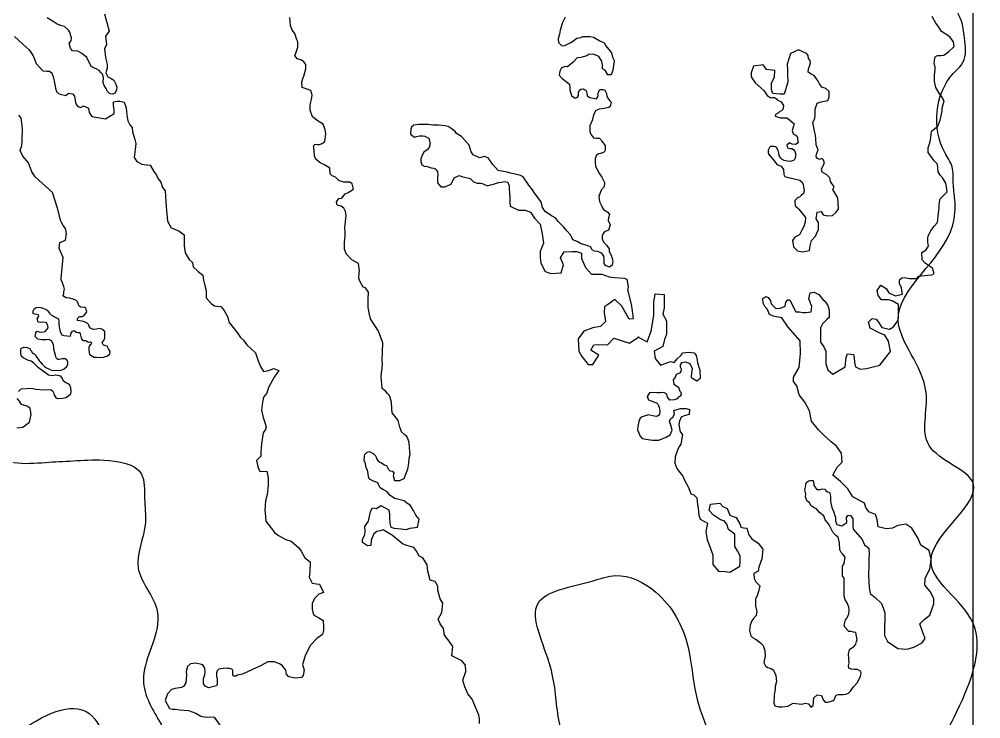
# Model space of a CAD drawing. Header units: millimetres. Extents: x 0 to 6558, y 60 to 10727.
# Drawn here: x 1893.5 to 2182.3, y 8900.6 to 9110.6 of the extents above; entities that cross this region are included whole.
import ezdxf

# ---------------------------------------------------------------- set-up
doc = ezdxf.new("R2010")
doc.units = ezdxf.units.MM
doc.layers.add('0 LAGUNA', color=140, linetype='Continuous', lineweight=30)
doc.layers.add('0 SIG - PARCELAS', color=252, linetype='Continuous', lineweight=18)
doc.layers.add('0 SIG - CHACRAS', color=253, linetype='Continuous')

msp = doc.modelspace()

# ---------------------------------------------------------------- linework, layer by layer
at = {"layer": '0 LAGUNA'}
for points in [[(1919.065, 9112.256), (1920.533, 9106.994), (1919.411, 9105.528), (1919.67, 9103.026), (1919.065, 9101.732), (1919.434, 9099.129), (1919.852, 9097.543), (1919.935, 9096.875), (1919.935, 9095.874), (1919.476, 9094.497), (1919.476, 9094.497), (1920.11, 9093.299), (1921.15, 9092.817), (1921.581, 9092.538), (1921.886, 9092.26), (1922.216, 9091.677), (1922.545, 9091.119), (1922.774, 9090.233), (1922.748, 9089.422), (1922.393, 9088.687), (1922.266, 9088.408), (1921.581, 9088.079), (1920.897, 9088.205), (1920.541, 9088.408), (1919.933, 9089.016), (1919.628, 9089.827), (1919.045, 9090.689), (1918.715, 9091.576), (1918.791, 9093.071), (1918.512, 9094.059), (1918.512, 9094.059), (1918.03, 9094.616), (1917.497, 9095.199), (1916.813, 9095.655), (1916.153, 9095.934), (1915.113, 9096.365), (1913.788, 9099.086), (1912.219, 9100.369), (1911.077, 9100.975), (1909.508, 9101.117), (1908.901, 9101.937), (1908.492, 9103.415), (1909.134, 9104.128), (1909.17, 9104.912), (1908.671, 9106.729), (1908.35, 9107.335), (1907.101, 9108.369), (1906.281, 9108.654), (1904.854, 9109.153), (1903.962, 9109.687), (1901.929, 9111.041)], [(2031.751, 8899.102), (2031.751, 8900.573), (2031.575, 8901.632), (2029.523, 8906.477), (2028.223, 8908.013), (2027.277, 8910.139), (2026.686, 8912.146), (2027.632, 8914.745), (2027.513, 8916.634), (2026.449, 8917.933), (2023.376, 8919.469), (2023.723, 8922.227), (2022.659, 8923.881), (2021.24, 8925.652), (2020.885, 8927.66), (2019.94, 8929.077), (2019.349, 8930.494), (2020.413, 8932.502), (2020.76, 8935.233), (2019.928, 8936.583), (2019.928, 8936.583), (2019.2, 8939.18), (2019.2, 8940.427), (2018.368, 8941.777), (2016.913, 8942.192), (2016.913, 8942.192), (2016.185, 8944.893), (2015.977, 8946.763), (2014.729, 8948.84), (2013.481, 8949.463), (2012.857, 8950.814), (2012.026, 8951.956), (2009.946, 8952.579), (2008.595, 8953.099), (2008.595, 8953.099), (2005.579, 8955.592), (2002.794, 8957.248), (2001.847, 8956.957), (2000.9, 8956.812), (1999.953, 8956.084), (1999.953, 8956.084), (1999.151, 8954.192), (1999.151, 8954.192), (1999.078, 8952.59), (1998.131, 8952.445), (1998.131, 8952.445), (1996.601, 8953.537), (1996.601, 8954.483), (1997.33, 8955.793), (1997.403, 8957.03), (1997.33, 8958.34), (1998.35, 8959.941), (1998.787, 8961.834), (1999.006, 8962.78), (1999.006, 8962.78), (1999.588, 8963.872), (2000.754, 8963.726), (2000.754, 8963.726), (2002.066, 8964.599), (2003.377, 8963.944), (2003.377, 8963.944), (2004.47, 8963.289), (2004.688, 8961.979), (2004.688, 8960.888), (2004.688, 8960.888), (2004.761, 8959.286), (2005.125, 8958.049), (2006.073, 8957.831), (2008.112, 8957.612), (2009.715, 8957.394), (2010.954, 8957.831), (2013.067, 8958.122), (2013.067, 8958.122), (2013.649, 8960.451), (2012.629, 8961.688), (2011.901, 8963.071), (2010.954, 8964.745), (2009.934, 8965.254), (2009.06, 8965.982), (2006.284, 8966.659), (2004.889, 8967.624), (2003.995, 8968.732), (2002.851, 8969.303), (2001.885, 8969.875), (2001.599, 8970.518), (2001.205, 8971.376), (2000.526, 8971.733), (1999.917, 8971.912), (1998.701, 8972.519), (1998.701, 8972.519), (1998.415, 8973.234), (1998.308, 8974.163), (1998.057, 8975.235), (1997.7, 8975.95), (1997.478, 8977.2), (1997.127, 8978.076), (1997.127, 8978.602), (1997.152, 8979.028), (1997.177, 8979.503), (1997.328, 8979.879), (1997.679, 8980.355), (1997.979, 8980.605), (1998.506, 8980.78), (1999.132, 8980.58), (1999.809, 8980.205), (2000.586, 8979.403), (2000.912, 8978.527), (2001.288, 8978.001), (2001.789, 8977.651), (2002.09, 8977.525), (2003.231, 8976.821), (2003.76, 8976.645), (2004.077, 8975.976), (2004.395, 8975.378), (2004.817, 8975.026), (2005.593, 8974.885), (2005.593, 8974.885), (2005.981, 8974.286), (2005.804, 8973.617), (2005.804, 8973.617), (2006.227, 8972.139), (2006.897, 8972.103), (2007.849, 8972.139), (2008.413, 8972.385), (2009.117, 8972.667), (2009.399, 8973.512), (2010.163, 8975.541), (2010.476, 8977.276), (2010.58, 8978.837), (2010.857, 8979.947), (2010.753, 8981.89), (2010.649, 8983.555), (2010.337, 8984.457), (2009.885, 8985.325), (2009.225, 8985.914), (2008.288, 8986.712), (2007.975, 8987.58), (2007.836, 8988.169), (2007.319, 8990.139), (2006.292, 8991.473), (2005.539, 8992.396), (2005.368, 8993.763), (2005.265, 8995.609), (2004.889, 8997.045), (2004.581, 8997.763), (2004.102, 8998.207), (2003.52, 8998.891), (2002.528, 8999.711), (2002.528, 8999.711), (2002.223, 9003.318), (2002.29, 9004.43), (2002.493, 9005.845), (2002.56, 9007.327), (2002.459, 9008.169), (2002.687, 9013.401), (2001.359, 9016.904), (1999.021, 9020.619), (1998.649, 9021.945), (1998.272, 9024.058), (1998.319, 9026.579), (1998.412, 9028.679), (1997.524, 9029.986), (1996.777, 9030.126), (1995.842, 9031.806), (1995.515, 9032.786), (1995.562, 9034.56), (1995.702, 9035.074), (1995.342, 9037.275), (1993.37, 9038.391), (1993.37, 9038.391), (1991.728, 9040.163), (1991.136, 9041.542), (1991.136, 9043.642), (1991.399, 9045.611), (1991.399, 9046.662), (1991.334, 9047.843), (1991.527, 9049.84), (1991.656, 9051.715), (1991.462, 9052.88), (1991.009, 9053.85), (1990.167, 9054.432), (1989.002, 9054.82), (1988.743, 9055.79), (1988.743, 9055.79), (1989.52, 9056.825), (1990.361, 9056.89), (1990.361, 9056.89), (1991.397, 9058.183), (1992.239, 9058.571), (1993.858, 9059.541), (1993.858, 9059.541), (1993.534, 9061.223), (1993.534, 9061.223), (1992.757, 9061.676), (1991.915, 9061.676), (1990.944, 9061.676), (1990.944, 9061.676), (1989.552, 9062.05), (1988.509, 9063.183), (1987.511, 9063.591), (1986.876, 9064.18), (1986.74, 9065.902), (1985.197, 9066.899), (1985.197, 9066.899), (1983.923, 9067.475), (1982.716, 9068.527), (1982.211, 9069.404), (1982.048, 9071.359), (1981.828, 9072.371), (1982.312, 9073.119), (1983.105, 9073.031), (1983.722, 9072.987), (1984.514, 9073.251), (1985.263, 9073.867), (1985.395, 9074.615), (1985.616, 9076.199), (1985.395, 9077.431), (1984.779, 9079.059), (1983.261, 9079.987), (1981.532, 9081.334), (1980.841, 9083.303), (1980.875, 9084.857), (1981.325, 9086.481), (1981.498, 9087.828), (1981.048, 9089.175), (1979.665, 9089.659), (1978.505, 9090.065), (1978.39, 9091.849), (1978.633, 9092.852), (1978.967, 9093.52), (1979.606, 9095.708), (1979.606, 9097.014), (1978.998, 9097.774), (1978.298, 9098.26), (1976.991, 9098.746), (1976.294, 9099.742), (1976.529, 9100.424), (1977.188, 9102.186), (1977.141, 9103.808), (1976.882, 9104.396), (1976.291, 9106.354), (1975.488, 9107.298), (1974.921, 9108.713), (1974.732, 9111.071)], [(2057.435, 9111.24), (2056.698, 9109.598), (2056.698, 9109.598), (2055.979, 9107.325), (2055.7, 9106.098), (2055.7, 9106.098), (2055.309, 9104.704), (2055.477, 9103.588), (2055.477, 9103.588), (2056.482, 9102.64), (2057.375, 9102.751), (2058.715, 9103.421), (2059.329, 9103.7), (2060.948, 9104.871), (2062.121, 9105.094), (2062.735, 9105.373), (2063.907, 9105.429), (2064.857, 9105.373), (2065.917, 9105.261), (2067.872, 9104.146), (2069.156, 9103.532), (2069.658, 9102.584), (2071.336, 9100.539), (2071.682, 9099.202), (2072.157, 9098.166), (2072.114, 9097.346), (2071.898, 9096.009), (2071.768, 9095.319), (2071.509, 9094.37), (2071.164, 9093.895), (2071.164, 9093.895), (2070.3, 9093.938), (2069.523, 9095.06), (2068.702, 9095.707), (2068.616, 9096.786), (2068.486, 9098.037), (2067.536, 9099.374), (2067.536, 9099.374), (2066.154, 9099.978), (2065.549, 9100.064), (2064.556, 9100.021), (2063.951, 9099.59), (2062.828, 9099.331), (2062.181, 9099.115), (2061.058, 9098.986), (2061.058, 9098.986), (2059.892, 9097.692), (2059.892, 9097.692), (2058.121, 9096.354), (2057.516, 9096.397), (2056.307, 9096.052), (2055.832, 9094.973), (2055.616, 9093.852), (2056.48, 9092.859), (2058.769, 9091.09), (2058.812, 9090.055), (2058.812, 9089.451), (2059.32, 9087.687), (2059.917, 9087.234), (2060.267, 9087.029), (2060.781, 9086.988), (2061.172, 9087.234), (2061.461, 9087.666), (2061.481, 9088.633), (2061.481, 9088.633), (2061.749, 9089.291), (2061.749, 9089.291), (2062.161, 9089.62), (2062.861, 9089.661), (2063.375, 9089.373), (2063.643, 9089.271), (2063.828, 9088.9), (2063.931, 9088.345), (2064.055, 9087.831), (2064.075, 9087.564), (2064.858, 9087.07), (2066.855, 9086.679), (2067.019, 9087.008), (2067.39, 9087.666), (2067.308, 9088.119), (2067.802, 9089.394), (2068.11, 9089.538), (2068.811, 9089.538), (2069.407, 9089.271), (2069.881, 9088.304), (2070.005, 9087.543), (2070.444, 9086.6), (2070.878, 9086.137), (2071.284, 9085.732), (2070.994, 9084.373), (2070.589, 9084.142), (2069.141, 9083.766), (2067.694, 9083.621), (2066.622, 9083.245), (2065.985, 9081.944), (2065.985, 9081.944), (2065.551, 9080.15), (2064.903, 9078.56), (2064.82, 9076.737), (2065.349, 9075.826), (2065.92, 9075.028), (2066.804, 9074.886), (2067.746, 9074.857), (2068.202, 9074.458), (2068.316, 9074.059), (2069.43, 9072.651), (2069.43, 9071.363), (2069.394, 9070.97), (2068.928, 9070.54), (2068.069, 9070.29), (2067.46, 9070.218), (2066.816, 9069.753), (2066.458, 9068.752), (2066.422, 9067.714), (2066.529, 9066.391), (2067.751, 9064.198), (2068.502, 9063.21), (2069.214, 9061.552), (2069.134, 9060.249), (2068.225, 9059.261), (2067.514, 9057.366), (2067.79, 9055.905), (2068.265, 9054.838), (2068.66, 9053.93), (2068.937, 9053.496), (2070.264, 9052.701), (2070.809, 9051.923), (2070.459, 9050.989), (2070.342, 9050.055), (2070.731, 9049.355), (2071.004, 9048.888), (2070.42, 9047.293), (2070.42, 9047.293), (2069.251, 9046.748), (2068.862, 9046.242), (2068.589, 9045.581), (2068.537, 9044.616), (2069.133, 9043.485), (2069.133, 9043.485), (2069.907, 9042.771), (2069.907, 9042.771), (2069.907, 9042.771), (2070.682, 9041.699), (2070.682, 9040.866), (2071.218, 9039.794), (2071.576, 9038.723), (2071.754, 9038.009), (2071.516, 9036.759), (2071.516, 9036.759), (2070.801, 9036.163), (2069.55, 9036.64), (2069.192, 9037.294), (2069.192, 9038.604), (2069.073, 9039.437), (2068.477, 9040.39), (2068.477, 9040.39), (2067.166, 9040.866), (2066.272, 9040.985), (2065.558, 9041.402), (2065.081, 9042.235), (2064.008, 9042.711), (2063.293, 9042.89), (2062.042, 9043.306), (2061.089, 9043.842), (2059.778, 9044.318), (2059.48, 9045.092), (2059.003, 9045.866), (2057.99, 9047.056), (2057.097, 9048.187), (2057.097, 9048.187), (2055.334, 9049.865), (2054.688, 9050.862), (2053.396, 9051.566), (2051.4, 9052.856), (2050.637, 9054.088), (2050.226, 9055.789), (2048.347, 9058.311), (2047.643, 9059.366), (2046.586, 9060.774), (2044.824, 9063.296), (2044.002, 9063.707), (2042.417, 9064.117), (2041.126, 9064.352), (2040.069, 9064.645), (2037.306, 9065.162), (2035.737, 9066.976), (2035.737, 9066.976), (2034.333, 9068.956), (2033.26, 9069.368), (2031.691, 9068.956), (2029.792, 9069.863), (2029.214, 9070.77), (2028.637, 9072.75), (2027.811, 9073.657), (2026.271, 9075.427), (2024.822, 9076.335), (2024.396, 9076.874), (2023.175, 9077.754), (2022.351, 9078.406), (2021.442, 9078.576), (2019.426, 9078.832), (2017.693, 9078.832), (2016.273, 9078.945), (2014.626, 9078.945), (2013.546, 9078.945), (2012.041, 9078.832), (2011.303, 9078.151), (2011.104, 9077.583), (2010.96, 9076.112), (2012.191, 9075.226), (2012.757, 9075.374), (2013.668, 9075.62), (2014.677, 9075.62), (2015.317, 9075.472), (2016.055, 9075.054), (2016.547, 9074.857), (2016.843, 9073.554), (2016.843, 9072.792), (2016.646, 9072.103), (2016.08, 9071.464), (2014.926, 9070.57), (2014.383, 9069.484), (2014.136, 9068.694), (2014.086, 9067.757), (2014.383, 9066.868), (2015.123, 9066.523), (2016.013, 9066.375), (2017.198, 9066.029), (2017.89, 9065.931), (2018.433, 9065.733), (2019.076, 9064.894), (2019.076, 9064.894), (2019.224, 9063.858), (2019.125, 9063.167), (2019.076, 9061.489), (2020.162, 9060.255), (2021.348, 9060.255), (2023.225, 9061.094), (2024.115, 9063.019), (2025.596, 9063.66), (2026.436, 9063.414), (2028.964, 9062.737), (2029.889, 9061.764), (2031.009, 9061.424), (2032.128, 9061.375), (2032.858, 9061.181), (2034.124, 9060.549), (2035.049, 9060.841), (2035.584, 9060.938), (2037.385, 9061.619), (2038.213, 9061.667), (2039.284, 9061.862), (2040.257, 9061.667), (2040.647, 9060.597), (2040.647, 9059.673), (2040.798, 9057.12), (2040.798, 9055.698), (2040.907, 9054.495), (2040.907, 9054.495), (2043.424, 9053.293), (2043.424, 9053.293), (2045.394, 9053.293), (2047.036, 9052.637), (2047.036, 9052.637), (2048.24, 9050.887), (2048.24, 9050.887), (2049.991, 9049.028), (2050.539, 9046.185), (2050.976, 9043.343), (2049.991, 9040.828), (2049.991, 9039.078), (2050.101, 9037.329), (2050.101, 9037.329), (2051.414, 9034.814), (2053.165, 9034.267), (2053.165, 9034.267), (2056.23, 9034.486), (2056.23, 9034.486), (2056.996, 9036.892), (2056.996, 9036.892), (2056.996, 9036.892), (2056.011, 9038.969), (2056.011, 9038.969), (2057.106, 9040.718), (2057.106, 9040.718), (2059.404, 9040.828), (2059.404, 9040.828), (2060.937, 9040.828), (2060.937, 9040.828), (2062.36, 9040.39), (2062.36, 9038.75), (2063.563, 9036.017), (2063.563, 9036.017), (2065.315, 9034.049), (2068.46, 9034.044), (2070.686, 9033.303), (2070.686, 9033.303), (2072.305, 9033.101), (2075.205, 9032.899), (2076.014, 9032.562), (2076.352, 9030.271), (2076.217, 9029.328), (2077.229, 9025.082), (2077.566, 9023.061), (2077.836, 9020.635), (2076.689, 9020.568), (2074.463, 9024.476), (2074.463, 9024.476), (2072.372, 9026.498), (2072.372, 9026.498), (2070.214, 9024.88), (2069.269, 9024.274), (2069.202, 9022.455), (2069.202, 9022.455), (2069.591, 9019.872), (2068.102, 9018.384), (2068.102, 9018.384), (2065.801, 9017.978), (2065.801, 9017.978), (2063.093, 9016.896), (2063.093, 9016.896), (2061.334, 9014.597), (2061.604, 9010.946), (2062.417, 9009.323), (2064.312, 9006.889), (2065.801, 9006.889), (2065.801, 9006.889), (2067.561, 9009.729), (2067.561, 9009.729), (2065.124, 9011.217), (2066.072, 9012.839), (2067.561, 9012.975), (2070.133, 9012.839), (2072.028, 9014.868), (2076.766, 9013.38), (2076.766, 9013.38), (2079.609, 9015.274), (2079.36, 9015.108), (2082.045, 9013.786), (2082.045, 9013.786), (2083.264, 9016.896), (2084.076, 9021.63), (2084.076, 9021.63), (2084.076, 9025.687), (2084.482, 9028.121), (2087.19, 9027.986), (2087.19, 9023.929), (2086.783, 9022.035), (2087.867, 9020.007), (2087.867, 9020.007), (2087.867, 9016.085), (2087.325, 9014.462), (2086.783, 9012.298), (2084.211, 9010.946), (2084.482, 9008.782), (2086.107, 9006.754), (2089.11, 9007.808), (2090.173, 9007.543), (2091.104, 9008.605), (2092.234, 9009.667), (2092.765, 9010.398), (2094.56, 9010.597), (2094.56, 9010.597), (2096.155, 9010.398), (2096.753, 9009.667), (2097.085, 9008.207), (2097.218, 9007.41), (2097.883, 9005.219), (2098.016, 9002.762), (2096.952, 9001.905), (2095.484, 9002.785), (2095.353, 9003.176), (2095.517, 9004.578), (2095.68, 9005.621), (2094.962, 9007.088), (2094.962, 9007.088), (2093.689, 9007.609), (2092.384, 9007.479), (2091.992, 9006.86), (2091.992, 9006.24), (2092.319, 9005.621), (2092.221, 9004.806), (2091.797, 9004.382), (2090.818, 9003.926), (2090.557, 9003.339), (2090.296, 9002.85), (2089.871, 9002.329), (2090.133, 9001.025), (2091.438, 9000.177), (2091.895, 8998.971), (2092.156, 8998.612), (2092.253, 8997.928), (2091.992, 8997.471), (2091.372, 8997.048), (2091.046, 8996.624), (2090.23, 8996.363), (2088.925, 8996.233), (2088.175, 8997.08), (2087.946, 8998.058), (2087.033, 8998.515), (2086.054, 8998.449), (2085.009, 8998.417), (2083.346, 8998.529), (2082.809, 8998.472), (2082.102, 8997.371), (2082.102, 8997.371), (2082.498, 8996.297), (2083.742, 8995.817), (2084.251, 8995.647), (2084.845, 8995.393), (2085.298, 8995.026), (2085.637, 8994.122), (2085.75, 8993.528), (2085.892, 8992.709), (2085.75, 8992.059), (2085.439, 8991.579), (2084.93, 8991.353), (2084.223, 8991.438), (2082.458, 8991.865), (2080.557, 8991.214), (2079.96, 8990.834), (2079.526, 8989.858), (2079.254, 8988.339), (2079.2, 8987.308), (2079.96, 8985.464), (2080.612, 8984.759), (2081.752, 8984.488), (2083.652, 8984.216), (2085.553, 8984.216), (2087.779, 8985.139), (2089.028, 8985.844), (2089.571, 8987.2), (2089.136, 8988.719), (2088.811, 8989.966), (2089.082, 8990.671), (2089.788, 8991.16), (2090.277, 8992.027), (2090.114, 8993.167), (2090.114, 8993.167), (2092.123, 8993.763), (2093.752, 8993.763), (2094.784, 8993.438), (2094.784, 8993.438), (2094.729, 8991.919), (2093.209, 8991.485), (2092.286, 8991.16), (2091.797, 8989.966), (2091.58, 8988.773), (2091.96, 8986.766), (2092.666, 8985.898), (2092.177, 8983.023), (2091.797, 8982.372), (2091.254, 8981.504), (2090.508, 8979.217), (2090.347, 8977.293), (2090.99, 8975.743), (2092.006, 8974.46), (2092.809, 8973.445), (2093.183, 8972.429), (2094.469, 8970.018), (2095.146, 8968.064), (2096.124, 8967.764), (2096.952, 8966.862), (2097.178, 8964.907), (2097.404, 8963.78), (2097.554, 8961.675), (2098.005, 8960.548), (2098.005, 8960.548), (2100.174, 8959.348), (2099.645, 8956.811), (2100.068, 8954.274), (2101.02, 8951.949), (2101.761, 8949.729), (2101.761, 8946.875), (2101.761, 8946.875), (2103.454, 8944.867), (2105.464, 8944.761), (2106.945, 8944.55), (2109.908, 8946.347), (2110.014, 8947.721), (2110.014, 8949.518), (2109.167, 8950.998), (2108.427, 8952.266), (2108.408, 8954.63), (2108.397, 8956.041), (2106.48, 8957.444), (2105.961, 8958.999), (2105.22, 8960.036), (2104.108, 8960.332), (2104.108, 8960.332), (2102.032, 8961.666), (2102.032, 8961.666), (2100.698, 8963.073), (2101.068, 8964.998), (2101.068, 8964.998), (2103.886, 8965.295), (2103.886, 8965.295), (2104.775, 8964.332), (2104.775, 8964.332), (2104.775, 8964.332), (2106.11, 8963.739), (2106.11, 8963.739), (2106.851, 8961.74), (2107.889, 8961.295), (2108.779, 8960.999), (2108.779, 8960.999), (2109.891, 8959.147), (2110.187, 8958.111), (2111.003, 8957.888), (2111.967, 8957.814), (2112.56, 8955.815), (2112.56, 8955.815), (2113.524, 8954.63), (2115.377, 8953.297), (2116.786, 8951.519), (2116.488, 8948.552), (2116.488, 8948.552), (2115.65, 8946.135), (2115.65, 8946.135), (2115.371, 8944.927), (2115.371, 8944.927), (2114.068, 8944.183), (2114.068, 8944.183), (2114.161, 8942.696), (2114.719, 8941.673), (2115.929, 8940.465), (2115.464, 8938.791), (2115.464, 8938.791), (2115.114, 8937.522), (2114.602, 8936.531), (2114.602, 8936.531), (2114.602, 8935.667), (2114.602, 8935.316), (2114.602, 8934.452), (2114.602, 8934.452), (2115.058, 8932.804), (2114.833, 8931.545), (2114.833, 8931.545), (2114.022, 8930.645), (2113.527, 8929.971), (2113.527, 8929.971), (2113.032, 8928.666), (2112.832, 8927.04), (2113.178, 8925.504), (2113.677, 8924.966), (2114.562, 8924.505), (2115.061, 8924.198), (2115.754, 8923.661), (2116.215, 8923.238), (2116.945, 8922.585), (2117.099, 8922.009), (2117.368, 8921.087), (2117.368, 8921.087), (2117.539, 8919.383), (2117.16, 8917.493), (2117.593, 8916.467), (2118.188, 8915.927), (2118.188, 8915.927), (2119.269, 8915.711), (2120.026, 8915.117), (2120.026, 8915.117), (2120.729, 8913.551), (2120.865, 8911.781), (2120.545, 8910.238), (2120.545, 8909.333), (2120.545, 8909.333), (2120.173, 8907.736), (2120.173, 8906.779), (2120.066, 8905.98), (2120.119, 8905.289), (2120.439, 8904.437), (2120.439, 8904.437), (2121.664, 8904.171), (2122.57, 8904.118), (2124.327, 8904.384), (2125.926, 8905.289), (2125.926, 8905.289), (2128.429, 8904.969), (2128.429, 8904.969), (2129.601, 8905.235), (2130.507, 8905.076), (2131.199, 8904.065), (2131.892, 8904.597), (2132.158, 8906.832), (2133.089, 8907.755), (2134.396, 8907.524), (2134.928, 8906.3), (2134.928, 8906.3), (2135.514, 8905.555), (2136.367, 8905.555), (2138.124, 8906.087), (2138.444, 8906.725), (2138.87, 8907.63), (2139.51, 8907.896), (2139.51, 8907.896), (2140.895, 8907.896), (2141.694, 8907.949), (2142.546, 8908.269), (2143.132, 8908.854), (2143.558, 8909.439), (2144.038, 8910.131), (2145.156, 8911.408), (2146.131, 8913.214), (2146.34, 8914.442), (2146.105, 8914.86), (2145.477, 8915.226), (2145.19, 8915.33), (2144.248, 8915.33), (2143.333, 8915.487), (2142.6, 8915.8), (2142.496, 8916.48), (2142.731, 8917.29), (2142.528, 8920.01), (2142.701, 8920.847), (2142.817, 8921.366), (2142.817, 8921.366), (2143.51, 8921.856), (2144.174, 8922.202), (2144.751, 8923.01), (2144.982, 8923.789), (2145.127, 8924.308), (2145.127, 8924.308), (2144.78, 8926.442), (2144.78, 8926.442), (2144.058, 8926.615), (2143.365, 8926.759), (2142.672, 8926.759), (2142.672, 8926.759), (2141.402, 8928.057), (2141.229, 8928.663), (2141.635, 8930.32), (2142.184, 8930.897), (2142.646, 8932.108), (2142.703, 8933.32), (2142.675, 8934.041), (2142.089, 8935.426), (2141.562, 8936.318), (2141.277, 8937.373), (2141.277, 8937.859), (2141.277, 8938.792), (2141.277, 8939.604), (2141.277, 8940.05), (2141.197, 8942.738), (2140.75, 8943.387), (2140.75, 8944.766), (2140.75, 8946.348), (2141.197, 8947.2), (2141.522, 8949.106), (2141.522, 8949.106), (2140.75, 8950.08), (2140.304, 8950.526), (2139.938, 8951.337), (2139.817, 8953.351), (2139.451, 8955.055), (2138.72, 8955.582), (2137.827, 8956.596), (2137.218, 8957.772), (2136.609, 8959.03), (2135.553, 8960.328), (2135.107, 8961.545), (2133.848, 8962.477), (2132.902, 8963.626), (2132.253, 8963.87), (2131.319, 8964.478), (2130.872, 8965.452), (2129.979, 8965.979), (2129.614, 8967.155), (2129.695, 8968.007), (2129.492, 8968.899), (2129.451, 8969.345), (2129.654, 8970.076), (2129.735, 8970.684), (2129.776, 8971.374), (2129.776, 8971.374), (2130.547, 8972.022), (2131.156, 8972.144), (2131.928, 8972.144), (2131.928, 8972.144), (2132.09, 8971.13), (2132.09, 8970.643), (2133.024, 8969.427), (2133.024, 8969.427), (2134.08, 8969.427), (2134.608, 8969.589), (2134.608, 8969.589), (2135.501, 8969.548), (2135.501, 8969.548), (2135.744, 8969.021), (2136.272, 8968.656), (2136.8, 8968.615), (2137.165, 8967.439), (2137.084, 8965.776), (2137.328, 8964.884), (2137.49, 8964.032), (2138.125, 8962.597), (2138.431, 8961.578), (2138.584, 8960.967), (2138.635, 8959.949), (2138.635, 8959.949), (2138.992, 8958.931), (2138.992, 8958.931), (2139.705, 8958.676), (2140.521, 8958.473), (2142.05, 8959.542), (2141.948, 8960.967), (2141.948, 8960.967), (2142.457, 8961.68), (2143.12, 8961.578), (2143.833, 8960.662), (2143.833, 8960.662), (2143.884, 8959.033), (2143.884, 8958.473), (2143.935, 8957.505), (2146.615, 8954.386), (2147.383, 8952.775), (2148.689, 8951.777), (2148.766, 8949.859), (2148.689, 8948.708), (2148.689, 8947.096), (2148.525, 8943.46), (2148.741, 8940.006), (2149.065, 8938.172), (2150.577, 8936.985), (2150.577, 8936.985), (2152.414, 8935.15), (2152.954, 8933.855), (2153.494, 8932.344), (2153.494, 8930.51), (2153.386, 8928.351), (2153.386, 8925.545), (2153.386, 8925.545), (2154.25, 8923.819), (2154.25, 8923.819), (2154.25, 8923.819), (2157.383, 8921.66), (2160.192, 8921.444), (2162.136, 8922.092), (2164.621, 8923.387), (2165.593, 8924.682), (2164.837, 8926.517), (2164.837, 8926.517), (2163.973, 8929.107), (2163.973, 8929.107), (2165.269, 8930.402), (2166.998, 8931.697), (2166.998, 8931.697), (2168.186, 8935.042), (2168.186, 8936.661), (2167.105, 8938.819), (2167.105, 8938.819), (2165.485, 8940.654), (2165.593, 8942.812), (2166.998, 8945.51), (2167.321, 8948.532), (2166.781, 8951.122), (2164.297, 8952.741), (2163.433, 8954.683), (2161.596, 8957.813), (2159.76, 8959), (2157.383, 8958.568), (2155.763, 8957.813), (2153.818, 8957.597), (2151.442, 8958.245), (2151.117, 8960.403), (2150.685, 8961.914), (2148.633, 8962.669), (2147.769, 8963.964), (2147.336, 8965.259), (2143.872, 8967.248), (2142.36, 8969.622), (2140.091, 8971.781), (2137.822, 8973.723), (2139.119, 8976.097), (2140.631, 8977.608), (2140.415, 8980.306), (2138.903, 8982.465), (2137.282, 8983.76), (2135.014, 8985.81), (2133.501, 8987.321), (2131.449, 8989.911), (2130.789, 8993.009), (2129.384, 8995.599), (2127.764, 8997.865), (2127.008, 9000.563), (2126.036, 9001.858), (2126.036, 9003.153), (2127.764, 9006.067), (2127.872, 9008.117), (2128.088, 9010.276), (2128.088, 9010.276), (2127.98, 9014.053), (2124.415, 9018.154), (2122.486, 9020.994), (2119.956, 9021.452), (2118.79, 9021.982), (2118.259, 9023.412), (2117.411, 9024.313), (2116.933, 9025.373), (2116.774, 9026.75), (2116.774, 9026.75), (2117.729, 9027.333), (2118.418, 9027.015), (2118.418, 9027.015), (2119.108, 9026.062), (2119.32, 9025.108), (2119.32, 9025.108), (2120.593, 9023.836), (2121.177, 9023.783), (2122.142, 9023.898), (2123.563, 9024.472), (2123.722, 9025.638), (2124.306, 9026.326), (2124.889, 9026.326), (2125.685, 9024.631), (2126.745, 9022.777), (2127.806, 9022.724), (2128.761, 9022.512), (2129.716, 9022.565), (2131.307, 9022.724), (2131.519, 9024.313), (2130.67, 9026.644), (2131.042, 9028.499), (2132.208, 9028.605), (2133.587, 9027.916), (2134.807, 9026.432), (2135.444, 9025.903), (2136.345, 9024.684), (2136.77, 9023.2), (2136.716, 9021.028), (2136.133, 9020.498), (2135.55, 9019.915), (2134.754, 9019.121), (2134.171, 9017.902), (2134.124, 9013.598), (2135.112, 9012.282), (2135.689, 9010.965), (2135.689, 9009.074), (2135.771, 9007.099), (2136.348, 9005.29), (2137.83, 9004.056), (2141.535, 9006.277), (2141.535, 9006.277), (2141.864, 9008.991), (2142.194, 9010.143), (2142.194, 9010.143), (2144.005, 9009.896), (2144.252, 9008.991), (2144.334, 9007.511), (2144.664, 9006.277), (2146.063, 9005.537), (2147.957, 9005.783), (2151.91, 9006.77), (2155.121, 9010.883), (2154.544, 9013.927), (2153.474, 9015.736), (2151.745, 9016.477), (2149.028, 9017.875), (2148.534, 9019.602), (2149.687, 9020.754), (2150.839, 9020.589), (2150.839, 9020.589), (2151.498, 9019.602), (2152.568, 9018.039), (2152.568, 9018.039), (2154.874, 9017.546), (2156.026, 9018.204), (2157.426, 9020.26), (2157.509, 9021.165), (2157.509, 9024.949), (2155.615, 9026.018), (2154.544, 9026.347), (2152.404, 9026.347), (2151.416, 9027.663), (2151.169, 9029.144), (2152.239, 9030.789), (2153.886, 9029.802), (2154.627, 9028.486), (2156.614, 9027.59), (2158.747, 9028.091), (2158.559, 9029.157), (2158.433, 9029.91), (2158.433, 9029.91), (2157.806, 9031.289), (2157.806, 9032.355), (2158.559, 9032.982), (2159.5, 9033.044), (2160.881, 9032.793), (2163.015, 9032.731), (2163.454, 9033.483), (2166.341, 9033.797), (2167.533, 9033.859), (2168.224, 9034.298), (2168.224, 9034.298), (2167.785, 9035.866), (2166.529, 9036.618), (2165.588, 9037.37), (2164.647, 9038.373), (2164.589, 9040.544), (2164.589, 9040.544), (2165.719, 9041.234), (2165.719, 9041.234), (2166.534, 9042.425), (2166.346, 9043.679), (2166.346, 9044.745), (2166.472, 9045.56), (2166.848, 9046.249), (2167.225, 9047.064), (2168.292, 9048.444), (2169.296, 9049.572), (2169.61, 9052.331), (2169.61, 9052.331), (2169.735, 9053.961), (2169.798, 9054.901), (2169.861, 9055.654), (2170.112, 9056.719), (2171.289, 9057.868), (2172.125, 9058.791), (2171.993, 9060.328), (2171.773, 9061.338), (2170.849, 9062.876), (2170.102, 9063.755), (2169.486, 9064.809), (2169.284, 9067.1), (2168.224, 9068.07), (2168.224, 9068.07), (2166.459, 9070.627), (2166.459, 9071.95), (2166.989, 9073.537), (2167.254, 9075.035), (2167.254, 9075.035), (2167.43, 9076.975), (2169.372, 9078.474), (2169.372, 9078.474), (2170.078, 9080.325), (2170.696, 9082.97), (2170.696, 9083.94), (2171.225, 9086.144), (2170.519, 9087.29), (2169.813, 9088.437), (2169.813, 9088.437), (2168.754, 9090.112), (2168.401, 9092.051), (2168.401, 9093.838), (2168.595, 9095.632), (2168.595, 9096.166), (2168.304, 9097.475), (2168.352, 9098.3), (2168.595, 9099.318), (2168.595, 9099.318), (2169.275, 9099.755), (2170.294, 9099.706), (2170.294, 9099.706), (2171.168, 9099.803), (2172.527, 9100.773), (2172.527, 9100.773), (2174.228, 9102.449), (2174.033, 9103.856), (2172.966, 9105.359), (2172.966, 9105.359), (2171.266, 9106.426), (2170.441, 9106.96), (2169.422, 9108.511), (2168.742, 9109.384), (2167.674, 9111.373)], [(1892.097, 9105.452), (1895.587, 9102.221), (1896.523, 9101.371), (1897.715, 9099.585), (1898.566, 9097.289)], [(2129.946, 9100.303), (2127.477, 9101.434), (2127.477, 9101.434), (2125.11, 9100.303), (2125.11, 9100.303), (2124.081, 9097.117), (2124.184, 9095.266), (2124.184, 9093.93), (2124.287, 9091.669), (2123.258, 9088.071), (2122.023, 9088.071), (2119.862, 9088.276), (2119.862, 9088.276), (2119.451, 9089.407), (2119.451, 9091.36), (2119.451, 9091.36), (2120.274, 9093.313), (2120.274, 9093.313), (2120.377, 9095.164), (2120.377, 9095.164), (2120.377, 9095.164), (2117.929, 9095.481), (2117.929, 9095.481), (2117.929, 9095.481), (2116.878, 9096.911), (2113.997, 9096.5), (2113.997, 9096.5), (2113.277, 9094.547), (2113.277, 9093.313), (2113.277, 9093.313), (2114.512, 9091.463), (2114.512, 9091.463), (2117.12, 9089.233), (2118.088, 9087.729), (2119.207, 9087.004), (2119.599, 9087.125), (2120.325, 9087.095), (2120.93, 9086.732), (2121.141, 9086.4), (2122.35, 9085.796), (2122.652, 9085.283), (2122.985, 9084.649), (2122.925, 9083.954), (2122.773, 9083.532), (2122.441, 9083.109), (2121.927, 9082.928), (2121.474, 9082.535), (2120.627, 9081.961), (2120.506, 9081.448), (2122.078, 9080.995), (2123.287, 9080.965), (2124.013, 9080.965), (2124.678, 9080.512), (2126.222, 9079.188), (2125.951, 9078.215), (2125.572, 9077.187), (2125.951, 9076.267), (2125.951, 9076.267), (2125.951, 9076.267), (2127.088, 9075.51), (2127.25, 9074.59), (2127.25, 9074.59), (2127.413, 9073.454), (2127.413, 9073.454), (2126.601, 9072.967), (2125.626, 9073.076), (2124.868, 9073.454), (2123.982, 9072.763), (2124.221, 9072.02), (2124.885, 9071.807), (2125.55, 9071.807), (2126.029, 9071.462), (2126.427, 9070.851), (2126.587, 9070.347), (2126.667, 9069.311), (2126.401, 9068.567), (2126.002, 9068.142), (2125.311, 9067.983), (2124.699, 9067.903), (2123.237, 9068.142), (2122.626, 9068.514), (2122.174, 9068.859), (2121.695, 9069.736), (2121.589, 9070.4), (2121.456, 9071.196), (2120.924, 9072.073), (2120.632, 9072.285), (2120.073, 9072.392), (2119.489, 9072.418), (2119.116, 9072.339), (2118.771, 9072.126), (2118.399, 9071.303), (2118.399, 9070.586), (2118.532, 9070.081), (2120.332, 9068.002), (2120.973, 9066.936), (2122.307, 9066.456), (2123, 9065.496), (2123.16, 9064.004), (2123.427, 9063.418), (2124.281, 9063.045), (2124.974, 9062.938), (2126.202, 9062.725), (2127.926, 9062.302), (2128.663, 9061.64), (2128.884, 9060.94), (2129.068, 9060.131), (2129.215, 9059.284), (2128.994, 9058.327), (2128.994, 9058.327), (2128.368, 9057.665), (2127.815, 9057.187), (2127.226, 9056.929), (2126.416, 9056.193), (2126.379, 9055.751), (2126.563, 9054.574), (2127.189, 9053.985), (2127.594, 9053.58), (2129.672, 9051.05), (2129.474, 9049.666), (2129.144, 9048.413), (2128.484, 9047.293), (2127.824, 9045.908), (2127.824, 9045.908), (2126.439, 9045.117), (2125.713, 9044.128), (2125.977, 9042.216), (2125.977, 9042.216), (2127.231, 9041.03), (2128.682, 9040.766), (2130.794, 9041.162), (2131.058, 9042.612), (2131.058, 9042.612), (2131.388, 9044.194), (2131.388, 9044.194), (2132.642, 9045.447), (2132.906, 9046.172), (2133.5, 9047.424), (2133.5, 9047.424), (2133.5, 9049.534), (2133.5, 9049.534), (2132.84, 9050.721), (2133.17, 9052.632), (2133.17, 9052.632), (2134.358, 9052.83), (2134.951, 9051.907), (2134.951, 9051.907), (2136.271, 9051.578), (2136.271, 9051.578), (2137.723, 9051.71), (2138.845, 9052.632), (2139.505, 9053.687), (2139.373, 9056.983), (2139.373, 9056.983), (2137.855, 9059.489), (2138.185, 9060.28), (2137.129, 9061.862), (2136.931, 9062.983), (2136.073, 9063.906), (2136.073, 9063.906), (2134.622, 9064.697), (2134.622, 9064.697), (2134.469, 9065.643), (2135.27, 9067.204), (2135.27, 9067.925), (2134.869, 9068.565), (2134.429, 9068.765), (2133.787, 9068.525), (2133.226, 9068.805), (2132.866, 9069.246), (2132.906, 9070.046), (2133.387, 9071.367), (2133.387, 9071.367), (2132.986, 9072.408), (2132.826, 9072.928), (2132.731, 9074.695), (2132.661, 9075.825), (2132.307, 9077.026), (2132.307, 9077.026), (2131.812, 9079.711), (2132.448, 9080.771), (2132.519, 9082.114), (2132.519, 9083.598), (2133.085, 9085.435), (2134.288, 9085.788), (2136.339, 9086.212), (2136.763, 9087.202), (2136.692, 9088.897), (2135.702, 9089.816), (2134.571, 9090.24), (2133.863, 9091.229), (2133.439, 9092.007), (2132.189, 9093.709), (2131.313, 9094.091), (2130.438, 9094.692), (2130.493, 9095.731), (2130.93, 9096.769), (2131.149, 9097.535), (2130.985, 9098.245), (2130.547, 9098.846), (2130.438, 9099.666), (2129.946, 9100.303)], [(1898.566, 9097.289), (1900.575, 9095.083), (1901.831, 9095.021), (1902.627, 9094.96), (1903.301, 9094.471), (1903.423, 9094.104), (1903.699, 9093.4), (1904.22, 9090.983), (1904.403, 9089.912), (1904.679, 9088.933), (1905.322, 9088.259), (1905.751, 9088.076), (1907.522, 9087.694), (1908.32, 9088.431), (1909.55, 9088.247), (1910.103, 9087.51), (1910.349, 9086.22), (1910.534, 9085.238), (1911.087, 9084.439), (1911.947, 9084.132), (1912.808, 9084.624), (1914.283, 9083.887), (1914.467, 9082.597), (1915.267, 9081.431), (1915.267, 9081.431), (1919.385, 9080.694), (1921.967, 9082.29), (1922.028, 9083.334), (1921.783, 9084.685), (1921.783, 9084.685), (1921.844, 9085.79), (1921.844, 9085.79), (1922.951, 9085.975), (1923.688, 9086.036), (1923.688, 9086.036), (1924.979, 9085.729), (1925.655, 9083.948), (1925.716, 9082.782), (1925.963, 9081.185), (1926.147, 9080.08), (1926.7, 9078.851), (1927.376, 9078.115), (1927.561, 9076.825), (1927.93, 9075.535), (1928.237, 9074.491), (1928.483, 9073.325), (1928.314, 9071.441), (1928.055, 9069.11), (1928.833, 9067.901), (1930.302, 9067.123), (1931.685, 9066.864), (1932.809, 9066.778), (1933.933, 9064.878), (1934.711, 9063.756), (1935.229, 9062.719), (1936.007, 9061.683), (1936.526, 9060.042), (1937.304, 9059.092), (1937.68, 9054.253), (1938.045, 9050.003), (1939.139, 9047.938), (1939.139, 9047.938), (1941.448, 9047.088), (1941.448, 9047.088), (1943.029, 9045.874), (1943.029, 9042.595), (1943.029, 9042.595), (1943.329, 9040.434), (1944.588, 9038.506), (1944.588, 9038.506), (1945.511, 9037.583), (1945.763, 9036.242), (1945.763, 9036.242), (1947.273, 9034.816), (1947.273, 9034.816), (1948.616, 9033.726), (1948.868, 9032.301), (1949.12, 9031.043), (1949.623, 9029.115), (1949.623, 9026.935), (1951.135, 9025.208), (1952.12, 9024.572), (1952.989, 9024.456), (1954.032, 9024.34), (1955.075, 9023.182), (1955.075, 9023.182), (1956.003, 9021.388), (1956.582, 9019.593), (1958.963, 9016.497), (1959.99, 9015.071), (1960.904, 9014.215), (1960.904, 9014.215), (1961.875, 9012.846), (1964.427, 9010.476), (1965.229, 9008.072), (1965.917, 9006.354), (1965.917, 9006.354), (1966.834, 9004.866), (1968.323, 9005.095), (1968.323, 9005.095), (1969.928, 9005.782), (1969.928, 9005.782), (1971.417, 9005.095), (1971.417, 9005.095), (1970.042, 9003.149), (1970.042, 9003.149), (1968.323, 9000.058), (1967.865, 8998.341), (1966.834, 8997.081), (1966.604, 8995.593), (1966.261, 8993.189), (1966.771, 8990.99), (1967.407, 8989.226), (1967.689, 8988.168), (1967.478, 8987.392), (1966.771, 8986.404), (1966.228, 8983.121), (1966.03, 8980.74), (1966.03, 8979.45), (1964.739, 8978.16), (1965.136, 8976.176), (1965.732, 8974.787), (1967.817, 8974.886), (1967.817, 8974.886), (1968.215, 8972.902), (1968.305, 8970.683), (1968.007, 8967.905), (1967.412, 8966.02), (1967.213, 8963.242), (1967.511, 8961.258), (1967.61, 8959.869), (1967.61, 8959.869), (1969, 8958.083), (1969, 8958.083), (1970.192, 8956.496), (1971.384, 8955.603), (1971.384, 8955.603), (1973.569, 8954.412), (1973.569, 8954.412), (1975.158, 8953.916), (1975.158, 8953.916), (1977.343, 8952.031), (1978.137, 8950.94), (1979.23, 8948.856), (1980.91, 8947.661), (1980.735, 8944.607), (1980.561, 8943.036), (1981.521, 8941.291), (1982.744, 8941.117), (1983.705, 8940.942), (1983.705, 8940.942), (1984.841, 8938.499), (1983.443, 8937.975), (1982.307, 8936.754), (1981.434, 8935.27), (1981.434, 8933.438), (1981.871, 8931.78), (1983.443, 8930.908), (1984.753, 8930.122), (1984.928, 8928.29), (1984.841, 8927.068), (1984.578, 8925.847), (1982.832, 8924.712), (1980.997, 8922.705), (1979.338, 8919.564), (1978.603, 8916.767), (1979.11, 8915.29), (1978.772, 8913.601), (1978.265, 8912.926), (1976.321, 8912.799), (1974.462, 8913.179), (1973.743, 8913.981), (1973.617, 8915.121), (1972.56, 8916.514), (1971.884, 8916.978), (1970.152, 8917.653), (1968.166, 8917.653), (1966.137, 8916.556), (1960.537, 8913.915), (1959.102, 8913.625), (1958.527, 8913.338), (1957.907, 8913.353), (1957.695, 8913.746), (1957.664, 8914.139), (1957.664, 8914.456), (1957.695, 8914.864), (1957.604, 8915.182), (1957.332, 8915.499), (1956.59, 8915.665), (1955.97, 8915.665), (1955.32, 8915.801), (1953.446, 8915.425), (1952.97, 8914.949), (1952.732, 8914.372), (1952.766, 8913.318), (1952.936, 8912.469), (1952.97, 8911.891), (1952.936, 8910.939), (1952.766, 8910.464), (1950.316, 8909.886), (1949.364, 8910.328), (1948.888, 8911.075), (1948.854, 8911.959), (1948.854, 8912.673), (1949.228, 8913.76), (1949.33, 8914.541), (1949.194, 8915.799), (1948.65, 8916.716), (1946.575, 8917.226), (1944.908, 8917.09), (1944.023, 8916.275), (1943.615, 8914.745), (1943.717, 8913.624), (1943.615, 8912.469), (1943.547, 8911.381), (1942.867, 8910.294), (1942.187, 8909.954), (1940.316, 8909.614), (1939.261, 8909.376), (1938.037, 8908.085), (1937.316, 8906.038), (1938.607, 8903.696), (1939.516, 8903.457), (1940.425, 8903.41), (1941.764, 8903.266), (1944.299, 8903.027), (1946.548, 8902.263), (1948.031, 8901.402), (1949.657, 8901.02), (1950.518, 8901.116), (1952.049, 8901.068), (1954.201, 8897.962)], [(1893.275, 8998.868), (1894.067, 8999.66), (1897.237, 8999.842), (1898.518, 8999.538), (1900.956, 8999.355), (1900.956, 8999.355), (1902.977, 8999.413), (1903.638, 8998.897), (1903.824, 8998.546), (1903.928, 8998.153), (1904.093, 8997.596), (1904.403, 8997.1), (1904.961, 8996.77), (1906.511, 8996.853), (1907.523, 8997.039), (1908.329, 8997.575), (1908.97, 8998.174), (1909.115, 8998.855), (1908.991, 8999.908), (1908.701, 9000.755), (1908.226, 9001.126), (1907.544, 9001.395), (1906.779, 9001.89), (1906.49, 9002.737), (1905.973, 9003.397), (1904.465, 9003.686), (1903.39, 9003.583), (1902.253, 9003.748), (1901.104, 9004.656), (1901.104, 9004.656), (1900.424, 9005.086), (1899.276, 9005.984), (1897.861, 9007.35), (1897.086, 9007.925), (1896.333, 9008.169), (1895.646, 9008.456), (1895.048, 9008.766), (1894.671, 9008.965), (1894.206, 9009.319), (1894.051, 9009.74), (1893.985, 9010.072), (1893.963, 9010.603), (1893.963, 9011.643), (1894.229, 9011.864), (1894.849, 9012.13), (1895.934, 9012.019), (1896.776, 9011.643), (1896.886, 9011.244), (1897.196, 9010.913), (1897.44, 9010.47), (1897.95, 9010.16), (1898.326, 9009.917), (1898.525, 9009.541), (1898.769, 9009.032), (1899.19, 9008.523), (1899.478, 9008.036), (1899.766, 9007.726), (1900.386, 9007.018), (1901.095, 9006.354), (1901.715, 9005.956), (1902.645, 9005.491), (1903.531, 9005.137), (1906.101, 9005.27), (1906.987, 9005.624), (1907.837, 9006.355), (1908.098, 9007.081), (1908.135, 9007.621), (1908.005, 9007.993), (1907.8, 9008.291), (1907.594, 9008.458), (1907.278, 9008.607), (1906.868, 9008.607), (1906.42, 9008.607), (1905.936, 9008.514), (1905.544, 9008.403), (1905.079, 9008.421), (1904.855, 9008.626), (1904.557, 9008.961), (1904.393, 9009.742), (1904.002, 9011.098), (1903.858, 9011.674), (1903.858, 9011.962), (1903.817, 9012.989), (1903.241, 9014.058), (1902.624, 9014.305), (1901.821, 9014.469), (1901.451, 9014.387), (1900.834, 9014.346), (1900.155, 9014.346), (1899.101, 9014.58), (1898.291, 9015.39), (1898.465, 9016.459), (1898.812, 9016.921), (1898.812, 9016.921), (1899.449, 9016.748), (1899.449, 9016.748), (1900.23, 9016.632), (1901.329, 9016.864), (1902.168, 9017.933), (1902.081, 9018.511), (1901.676, 9019.436), (1901.329, 9019.551), (1900.519, 9019.609), (1899.854, 9019.58), (1899.238, 9019.615), (1898.918, 9020.695), (1899.222, 9021.121), (1899.344, 9021.486), (1899.253, 9021.805), (1898.902, 9021.958), (1898.156, 9022.003), (1897.694, 9022.194), (1897.694, 9023), (1897.963, 9023.698), (1897.963, 9023.698), (1898.635, 9024.073), (1899.333, 9024.127), (1899.333, 9024.127), (1900.005, 9024.073), (1900.569, 9023.859), (1901.134, 9023.671), (1901.483, 9023.456), (1901.886, 9023.214), (1902.236, 9022.812), (1902.612, 9022.328), (1902.612, 9022.328), (1903.176, 9021.711), (1903.794, 9021.416), (1904.144, 9021.255), (1905.258, 9020.646), (1905.391, 9019.816), (1905.424, 9019.185), (1905.491, 9018.289), (1905.59, 9017.625), (1905.79, 9016.761), (1906.322, 9015.831), (1906.322, 9015.831), (1906.92, 9015.599), (1908.904, 9015.477), (1909.08, 9016.353), (1909.518, 9016.966), (1910.044, 9017.141), (1910.571, 9016.645), (1911.126, 9016.557), (1911.681, 9016.557), (1911.681, 9016.557), (1911.886, 9015.769), (1911.886, 9015.769), (1912.091, 9014.951), (1912.266, 9014.455), (1912.266, 9014.455), (1912.822, 9014.133), (1912.822, 9014.133), (1913.377, 9014.133), (1913.786, 9013.958), (1913.786, 9013.958), (1914.313, 9013.637), (1914.949, 9013.759), (1915.189, 9013.491), (1915.062, 9013.081), (1914.821, 9012.869), (1914.652, 9012.587), (1914.44, 9012.05), (1914.397, 9011.499), (1914.454, 9011.103), (1914.64, 9010.021), (1915.936, 9009.172), (1916.706, 9009.131), (1917.84, 9009.05), (1918.853, 9009.131), (1919.987, 9009.576), (1920.756, 9010.143), (1920.797, 9010.831), (1920.27, 9011.64), (1919.906, 9012.409), (1918.812, 9012.773), (1918.812, 9012.773), (1918.448, 9013.583), (1918.974, 9014.351), (1919.217, 9014.918), (1919.217, 9015.687), (1919.217, 9016.86), (1919.217, 9016.86), (1918.326, 9017.548), (1917.597, 9017.751), (1916.665, 9017.589), (1915.693, 9017.467), (1914.883, 9017.872), (1914.478, 9018.358), (1914.397, 9018.803), (1913.911, 9019.329), (1913.06, 9019.734), (1912.371, 9019.936), (1911.036, 9020.19), (1911.007, 9020.757), (1911.604, 9021.324), (1912.455, 9021.381), (1913.023, 9021.607), (1913.789, 9022.742), (1913.477, 9023.904), (1913.165, 9024.046), (1911.973, 9024.103), (1911.547, 9024.5), (1911.348, 9024.925), (1910.979, 9025.719), (1910.468, 9026.286), (1910.156, 9026.371), (1909.361, 9026.683), (1908.737, 9026.853), (1907.565, 9026.908), (1906.642, 9027.551), (1906.922, 9028.166), (1906.95, 9028.724), (1907.145, 9029.535), (1906.95, 9030.373), (1906.726, 9030.904), (1906.502, 9031.462), (1906.139, 9032.356), (1906.083, 9032.72), (1906.704, 9039.078), (1905.467, 9041.797), (1905.714, 9043.527), (1907.446, 9044.269), (1907.693, 9046.246), (1907.446, 9047.729), (1906.704, 9048.718), (1905.961, 9049.954), (1904.972, 9053.909), (1903.487, 9058.605), (1898.291, 9063.302), (1897.301, 9064.785), (1896.312, 9067.504), (1894.574, 9069.45), (1893.808, 9071.235), (1894.319, 9072.681), (1894.404, 9074.126), (1894.489, 9077.783), (1894.064, 9081.014), (1893.383, 9081.779)], [(1892.787, 8987.905), (1894.616, 8988.149), (1896.567, 8989.61), (1897.116, 8991.925), (1896.75, 8993.813), (1895.835, 8994.422), (1894.189, 8994.97), (1893.58, 8995.884), (1892.848, 8996.736)]]:
    msp.add_lwpolyline(points, dxfattribs=at)
at = {"layer": '0 LAGUNA', "end_tangent": (-0.8531707, 0.5216318)}
msp.add_spline([(1824.181, 9381.877), (1816.11, 9376.95), (1815.213, 9363.512), (1809.833, 9359.481), (1801.313, 9361.272), (1793.69, 9373.814), (1784.274, 9376.95), (1773.961, 9375.606), (1771.271, 9380.533), (1766.339, 9384.565), (1760.061, 9389.492), (1752.887, 9389.94), (1747.955, 9389.044), (1742.574, 9386.357), (1741.677, 9381.429), (1735.848, 9372.023), (1730.019, 9367.543), (1717.465, 9356.793), (1710.29, 9352.762), (1700.426, 9349.178), (1691.458, 9338.876), (1688.767, 9329.469), (1689.216, 9316.479), (1690.113, 9306.176), (1683.835, 9293.634), (1675.764, 9292.291), (1672.177, 9294.978), (1664.555, 9298.114), (1646.47, 9307.091), (1629.022, 9294.722), (1624.519, 9279.541), (1614.952, 9271.108), (1605.947, 9264.361), (1609.504, 9268.907), (1609.504, 9230.634), (1616.561, 9210.49), (1623.619, 9200.418), (1631.685, 9183.296), (1643.783, 9173.224), (1661.931, 9152.073), (1665.964, 9146.03), (1667.98, 9133.944), (1672.013, 9119.843), (1677.054, 9108.764), (1698.227, 9091.642), (1723.432, 9084.592), (1737.547, 9079.556), (1756.702, 9075.527), (1774.85, 9076.534), (1774.85, 9091.642), (1772.834, 9113.8), (1762.752, 9132.937), (1756.702, 9160.131), (1755.044, 9184.078), (1760.741, 9191.305), (1775.859, 9196.39), (1769.71, 9177.923), (1780.621, 9154.168), (1786.768, 9131.658), (1779.891, 9111.786), (1781.908, 9098.692), (1785.941, 9090.635), (1802.369, 9071.939), (1807.229, 9063.442), (1811.361, 9054.945), (1817.923, 9050.089), (1821.082, 9048.147), (1844.425, 9028.924), (1850.838, 9020.383), (1853.616, 9017.394), (1857.678, 9013.764), (1863.449, 9006.29), (1870.716, 8996.468), (1873.922, 8990.916), (1891.978, 8977.538), (1901.417, 8977.538), (1909.676, 8978.01), (1918.878, 8978.245), (1930.204, 8974.002), (1931.148, 8966.695), (1931.384, 8959.387), (1929.26, 8945.715), (1934.924, 8932.986), (1935.159, 8930.157), (1930.781, 8912.185), (1936.09, 8898.926), (1939.077, 8893.953), (1942.063, 8889.976), (1950.359, 8884.672), (1960.984, 8879.743), (1962.968, 8870.418), (1970.268, 8866.44), (1981.411, 8847.445), (1980.578, 8832.882), (1980.578, 8821.648), (1983.077, 8809.997), (1985.576, 8802.924), (1995.572, 8792.106), (2013.898, 8783.784), (2024.727, 8793.354), (2032.641, 8802.092), (2040.555, 8802.924), (2060.131, 8790.025), (2068.044, 8788.777), (2082.205, 8789.193), (2097.2, 8801.259), (2088.453, 8818.735), (2071.376, 8837.043), (2061.38, 8860.344), (2060.964, 8877.819), (2055.549, 8900.288), (2053.05, 8916.099), (2049.301, 8935.239), (2065.545, 8941.897), (2072.626, 8943.561), (2084.705, 8938.568), (2094.284, 8922.34), (2096.783, 8907.778), (2104.28, 8885.725), (2108.029, 8860.76), (2119.004, 8829.179), (2126.496, 8810.467), (2127.432, 8802.047), (2136.798, 8789.885), (2135.861, 8771.173), (2165.83, 8778.658), (2162.084, 8818.888), (2158.338, 8850.697), (2167.703, 8888.12), (2179.979, 8915.105), (2179.979, 8929.286), (2167.321, 8948.532), (2179.979, 8971.387), (2166.767, 8982.613), (2165.83, 8998.518), (2157.426, 9020.26), (2173.833, 9048.765), (2174.466, 9056.35), (2173.991, 9061.407), (2173.675, 9066.305), (2171.46, 9070.572), (2173.969, 9094.275), (2176.918, 9097.657), (2177.354, 9105.076), (2176.372, 9110.313), (2174.952, 9113.804), (2174.733, 9117.841), (2174.733, 9120.241), (2175.409, 9133.964), (2174.225, 9140.952), (2172.396, 9147.617), (2172.396, 9152.025), (2173.903, 9157.185), (2175.219, 9179.709), (2175.068, 9192.106), (2172.949, 9197.699), (2173.817, 9226.592), (2171.554, 9233.507), (2170.224, 9240.82), (2169.958, 9246.005), (2173.882, 9273.481), (2173.214, 9281.158), (2172.713, 9286.165), (2174.231, 9294.403), (2172.845, 9327.69), (2169.909, 9332.717), (2168.453, 9353.121), (2165.561, 9359.52), (2164.527, 9365.506), (2160.601, 9372.525), (2156.469, 9376.034), (2150.89, 9376.653), (2148.41, 9375.002), (2145.311, 9367.777), (2140.352, 9363.029), (2128.781, 9364.062), (2124.028, 9369.016), (2119.482, 9373.97), (2112.457, 9380.781), (2105.638, 9384.497), (2095.513, 9390.483), (2086.835, 9393.373), (2075.883, 9395.024), (2042.633, 9393.549), (2026.651, 9392.098), (2019.968, 9388.615), (2016.772, 9382.809), (2013.866, 9377.003), (2008.926, 9372.068), (1996.432, 9369.456), (1990.33, 9375.842)], degree=3, dxfattribs=at)
at = {"layer": '0 LAGUNA'}
msp.add_spline([(1600.476, 9014.937), (1582.902, 9015.366), (1578.033, 9012.039), (1572.396, 9006.407), (1565.99, 9002.823), (1558.046, 9000.263), (1556.509, 8992.328), (1557.021, 8986.952), (1559.584, 8975.689), (1562.402, 8967.753), (1561.633, 8964.169), (1565.477, 8956.49), (1567.784, 8953.93), (1568.809, 8949.834), (1570.602, 8945.738), (1574.958, 8942.923), (1584.245, 8930.42), (1589.29, 8928.26), (1596.858, 8926.46), (1602.263, 8923.94), (1606.947, 8919.62), (1608.749, 8914.94), (1612.713, 8906.301), (1617.398, 8904.501), (1621.001, 8900.901), (1627.848, 8894.421), (1641.181, 8893.341), (1650.91, 8882.182), (1654.153, 8873.542), (1659.198, 8868.502), (1664.964, 8864.543), (1670.008, 8861.303), (1676.134, 8855.903), (1679.377, 8850.503), (1684.783, 8842.943), (1690.933, 8840.276), (1701.075, 8829.828), (1704.878, 8826.979), (1711.85, 8820.33), (1712.167, 8817.164), (1711.216, 8815.898), (1707.413, 8814.948), (1705.511, 8814.948), (1702.659, 8813.998), (1702.025, 8805.766), (1702.976, 8798.167), (1705.511, 8792.785), (1707.413, 8787.719), (1719.247, 8779.334), (1729.208, 8774.261), (1737.02, 8771.334), (1745.028, 8767.237), (1749.911, 8763.14), (1754.794, 8759.042), (1757.333, 8753.969), (1761.825, 8750.262), (1775.818, 8742.584), (1785.431, 8733.255), (1788.727, 8732.157), (1796.143, 8728.041), (1801.087, 8725.298), (1806.855, 8722.554), (1811.524, 8723.377), (1817.017, 8721.456), (1823.059, 8717.889), (1836.314, 8698.706), (1848.615, 8694.282), (1865.343, 8684.943), (1880.595, 8677.571), (1890.928, 8673.147), (1903.72, 8665.774), (1927.829, 8651.029), (1935.701, 8647.096), (1950.462, 8638.741), (1962.27, 8640.215), (1964.238, 8646.605), (1963.254, 8657.418), (1951.938, 8663.316), (1940.129, 8672.164), (1932.257, 8677.079), (1920.941, 8688.875), (1916.021, 8698.214), (1924.877, 8699.197), (1927.829, 8698.706), (1934.225, 8699.197), (1946.033, 8717.875), (1941.114, 8725.248), (1927.829, 8739.502), (1914.545, 8752.773), (1902.736, 8761.128), (1888.468, 8770.467), (1886.5, 8784.23), (1892.896, 8792.585), (1895.356, 8803.399), (1891.42, 8816.67), (1890.922, 8831.899), (1892.998, 8839.502), (1907.601, 8844.029), (1914.648, 8845.057), (1922.703, 8849.554), (1936.834, 8860.38), (1925.124, 8875.977), (1920.385, 8889.902), (1916.203, 8900.486), (1872.241, 8876.136), (1859.095, 8861.621), (1851.484, 8857.473), (1830.035, 8862.312), (1815.505, 8871.298), (1798.899, 8883.048), (1786.445, 8894.798), (1783.677, 8907.931), (1774.682, 8924.52), (1739.114, 8981.215), (1733.382, 8988.851), (1722.394, 8994.101), (1719.528, 9003.645), (1716.184, 9017.485), (1709.018, 9028.938), (1700.42, 9036.574), (1694.209, 9039.914), (1689.432, 9039.914), (1686.088, 9039.914), (1680.833, 9039.437), (1679.878, 9027.506), (1686.088, 9015.576), (1690.388, 9009.372), (1695.643, 8999.827), (1698.031, 8987.419), (1697.553, 8981.693), (1693.731, 8976.443), (1688.954, 8978.352), (1683.7, 8985.033), (1679.878, 8991.714), (1677.967, 9006.986), (1666.979, 9021.302), (1662.202, 9020.348), (1655.992, 9009.849), (1655.037, 9003.168), (1646.438, 9005.077), (1640.706, 9011.281), (1635.928, 9006.031), (1621.597, 9010.326), (1619.208, 9009.849), (1605.833, 9011.281), (1600.476, 9014.937)], degree=3, dxfattribs=at)
at = {"layer": '0 SIG - CHACRAS'}
msp.add_lwpolyline([(1199.979, 8430.105), (2179.979, 8430.105), (2179.979, 9400.105), (1199.979, 9400.105)], close=True, dxfattribs=at)
at = {"layer": '0 SIG - PARCELAS'}
msp.add_lwpolyline([(1659.979, 8430.105), (1742.969, 8430.105), (1742.969, 8430.105), (1814.969, 8430.105), (1814.969, 8430.105), (1814.969, 8430.105), (1814.969, 8430.105), (1851.469, 8430.105), (1851.469, 8430.105), (1891.469, 8430.105), (1891.469, 8430.105), (1911.469, 8430.105), (1911.469, 8430.105), (1958.419, 8430.105), (1956.138, 8430.105), (1968.166, 8430.105), (2002.916, 8430.105), (2002.916, 8430.105), (2061.709, 8430.105), (2061.709, 8430.105), (2179.979, 8430.105), (2179.979, 9400.105), (1199.979, 9400.105)], dxfattribs=at)

doc.saveas('drawing.dxf')
